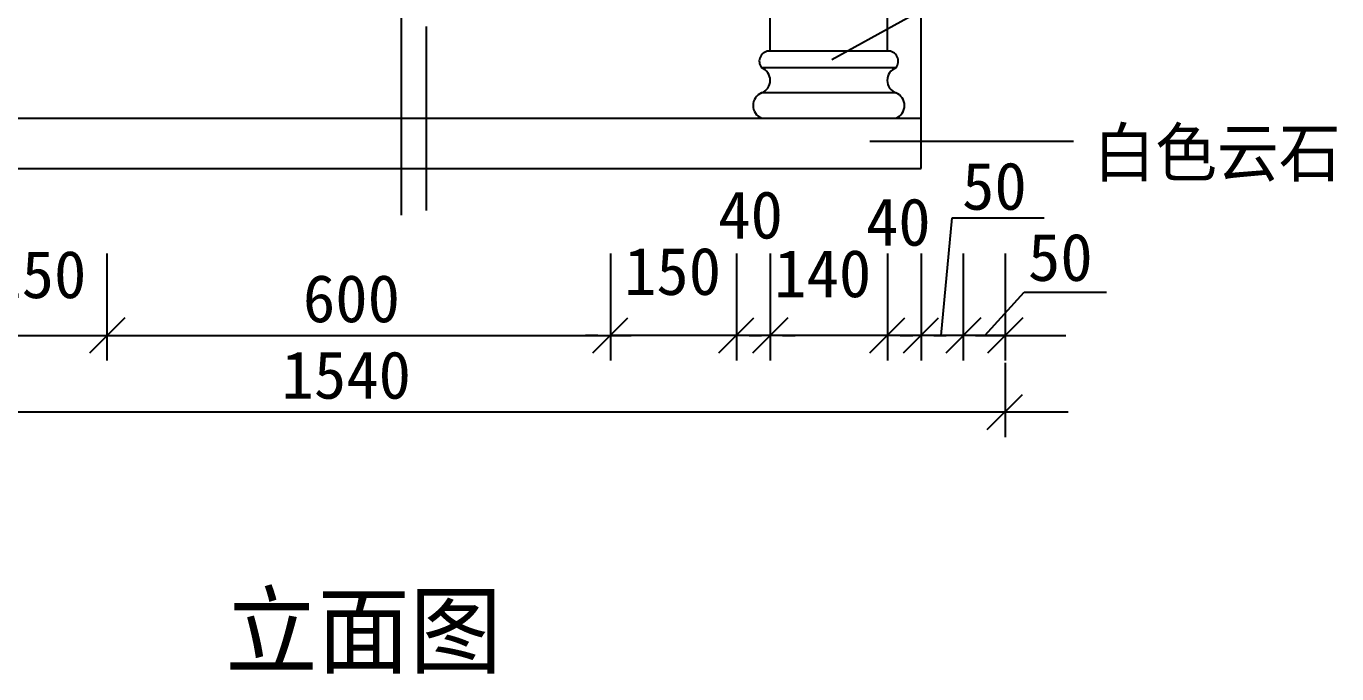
# Model space of a CAD drawing. Header units: metres. Extents: x 1022 to 6239, y 488 to 7419.
# Drawn here: x 1899 to 3460, y 3043 to 3814 of the extents above; entities that cross this region are included whole.
import ezdxf

# ---------------------------------------------------------------- set-up
doc = ezdxf.new("R2010")
doc.units = ezdxf.units.M
for name, color, linetype in [('3', 3, 'Continuous'), ('4', 4, 'Continuous'), ('7', 7, 'Continuous'), ('DIM', 3, 'Continuous'), ('TEXT', 3, 'Continuous')]:
    doc.layers.add(name, color=color, linetype=linetype)
doc.dimstyles.get("Standard").update_dxf_attribs({"dimtxt": 2.5, "dimasz": 2.5, "dimexe": 1.25, "dimexo": 0.625, "dimtad": 1, "dimcen": 2.5, "dimazin": 3, "dimtfac": 1, "dimtmove": 0, "dimatfit": 3})

# ---------------------------------------------------------------- blocks, each defined once
blk = doc.blocks.new('_DOT')
blk.add_lwpolyline([(-1.41, -1.39), (1.38, 1.4)])

msp = doc.modelspace()

# ---------------------------------------------------------------- linework, layer by layer
for p, q in [((2989.07, 3445.58), (3002.07, 3585.72)), ((3002.07, 3585.72), (3111.54, 3585.72)), ((3040.79, 3445.85), (3087.61, 3497.23)), ((3087.61, 3497.23), (3185.85, 3497.23))]:
    msp.add_line(p, q)
at = {"layer": '3'}
for p, q in [((2934.99, 3764.67), (2774.99, 3764.67)), ((2934.99, 3734.67), (2774.99, 3734.67))]:
    msp.add_line(p, q, dxfattribs=at)
at = {"layer": '4'}
for p, q in [((2784.99, 3784.67), (2784.99, 5984.67)), ((2924.99, 3784.67), (2924.99, 5984.67)), ((2964.99, 3644.67), (2964.99, 5984.67)), ((1624.99, 3704.67), (2964.99, 3704.67)), ((1624.99, 3644.67), (2964.99, 3644.67))]:
    msp.add_line(p, q, dxfattribs=at)
for centre, radius, start, end in [((2784.44, 3772.44), 12.24, 87.44, 219.43), ((2925.54, 3772.44), 12.24, 320.57, 92.56), ((2769.2, 3749.67), 16.08, 291.12, 68.88), ((2940.78, 3749.67), 16.08, 111.12, 248.88), ((2780.78, 3719.67), 16.08, 111.12, 248.88), ((2929.2, 3719.67), 16.08, 291.12, 68.88)]:
    msp.add_arc(centre, radius, start, end, dxfattribs=at)
at = {"layer": '7'}
msp.add_line((2924.99, 3784.67), (2784.99, 3784.67), dxfattribs=at)
at = {"layer": 'DIM'}
for p, q in [((1994.99, 3543.23), (1994.99, 3415.74)), ((1994.99, 3543.23), (1994.99, 3415.74)), ((2594.99, 3543.23), (2594.99, 3415.74)), ((2594.99, 3543.23), (2594.99, 3415.74)), ((2744.99, 3543.23), (2744.99, 3415.74)), ((2744.99, 3543.23), (2744.99, 3415.74)), ((2784.99, 3543.23), (2784.99, 3415.74)), ((2784.99, 3543.23), (2784.99, 3415.74)), ((2924.99, 3543.23), (2924.99, 3415.74)), ((2924.99, 3543.23), (2924.99, 3415.74)), ((2964.99, 3543.23), (2964.99, 3415.74)), ((2964.99, 3543.23), (2964.99, 3415.74)), ((3014.99, 3543.23), (3014.99, 3415.74)), ((3014.99, 3543.23), (3014.99, 3415.74)), ((3064.99, 3543.23), (3064.99, 3415.74)), ((1844.99, 3445.74), (1994.99, 3445.74)), ((1958.75, 3445.74), (2619.42, 3445.74)), ((1958.75, 3445.74), (2024.99, 3445.74)), ((2579.99, 3445.74), (2564.99, 3445.74)), ((2744.99, 3445.74), (2594.99, 3445.74)), ((2729.99, 3445.74), (2714.99, 3445.74)), ((2784.99, 3445.74), (2744.99, 3445.74)), ((2769.99, 3445.74), (2754.99, 3445.74)), ((2759.99, 3445.74), (2774.99, 3445.74)), ((2924.99, 3445.74), (2784.99, 3445.74)), ((2799.99, 3445.74), (2814.99, 3445.74)), ((2909.99, 3445.74), (2894.99, 3445.74)), ((2964.99, 3445.74), (2924.99, 3445.74)), ((2949.99, 3445.74), (2934.99, 3445.74)), ((2939.99, 3445.74), (2954.99, 3445.74)), ((3014.99, 3445.74), (2964.99, 3445.74)), ((2979.99, 3445.74), (2994.99, 3445.74)), ((2999.99, 3445.74), (2984.99, 3445.74)), ((3064.99, 3445.74), (3014.99, 3445.74)), ((3029.99, 3445.74), (3044.99, 3445.74)), ((3041.23, 3445.74), (3137.23, 3445.74)), ((3064.99, 3413.12), (3064.99, 3324.47)), ((3140.23, 3354.47), (1460.69, 3354.47))]:
    msp.add_line(p, q, dxfattribs=at)
for points in [[(2345.85, 3589.11), (2345.85, 7232.55), (2666.99, 7232.55)], [(2375.85, 3594.63), (2375.85, 3813.78)]]:
    msp.add_lwpolyline(points, dxfattribs=at)

# ---------------------------------------------------------------- block references
at = {"layer": 'DIM', "xscale": 15, "yscale": 15, "zscale": 15, "rotation": 180}
for p in [(1994.99, 3445.74), (2784.99, 3445.74), (3014.99, 3445.74), (3064.99, 3445.74)]:
    msp.add_blockref('_DOT', p, dxfattribs=at)
at = {"layer": 'DIM', "xscale": 15, "yscale": 15, "zscale": 15}
for p in [(2594.99, 3445.74), (2744.99, 3445.74), (2924.99, 3445.74), (2964.99, 3445.74), (3064.99, 3354.47)]:
    msp.add_blockref('_DOT', p, dxfattribs=at)

# ---------------------------------------------------------------- texts
for s, p in [('50', (3013.77, 3595.51)), ('40', (2723.24, 3561.21)), ('40', (2899.24, 3552.69)), ('50', (3092.3, 3510.69)), ('150', (1854.71, 3490.18)), ('150', (2610.98, 3493.98)), ('140', (2789.9, 3491.3)), ('600', (2228.4, 3461.44)), ('1540', (2202.91, 3370.34))]:
    msp.add_text(s, height=56.7).set_placement(p)
at = {"layer": 'TEXT'}
for s, height, p in [('白色云石', 56.7, (3170.14, 3635.29)), ('立面图', 84.5, (2136, 3051.75))]:
    msp.add_text(s, height=height, dxfattribs=at).set_placement(p)

# ---------------------------------------------------------------- leaders
at = {"layer": 'DIM'}
for points in [[(2858.46, 3774.42), (3123.21, 3920.64)], [(2904.05, 3677.39), (3146.42, 3677.39)]]:
    msp.add_leader(points, dimstyle='Standard', dxfattribs=at)

doc.saveas('drawing.dxf')
